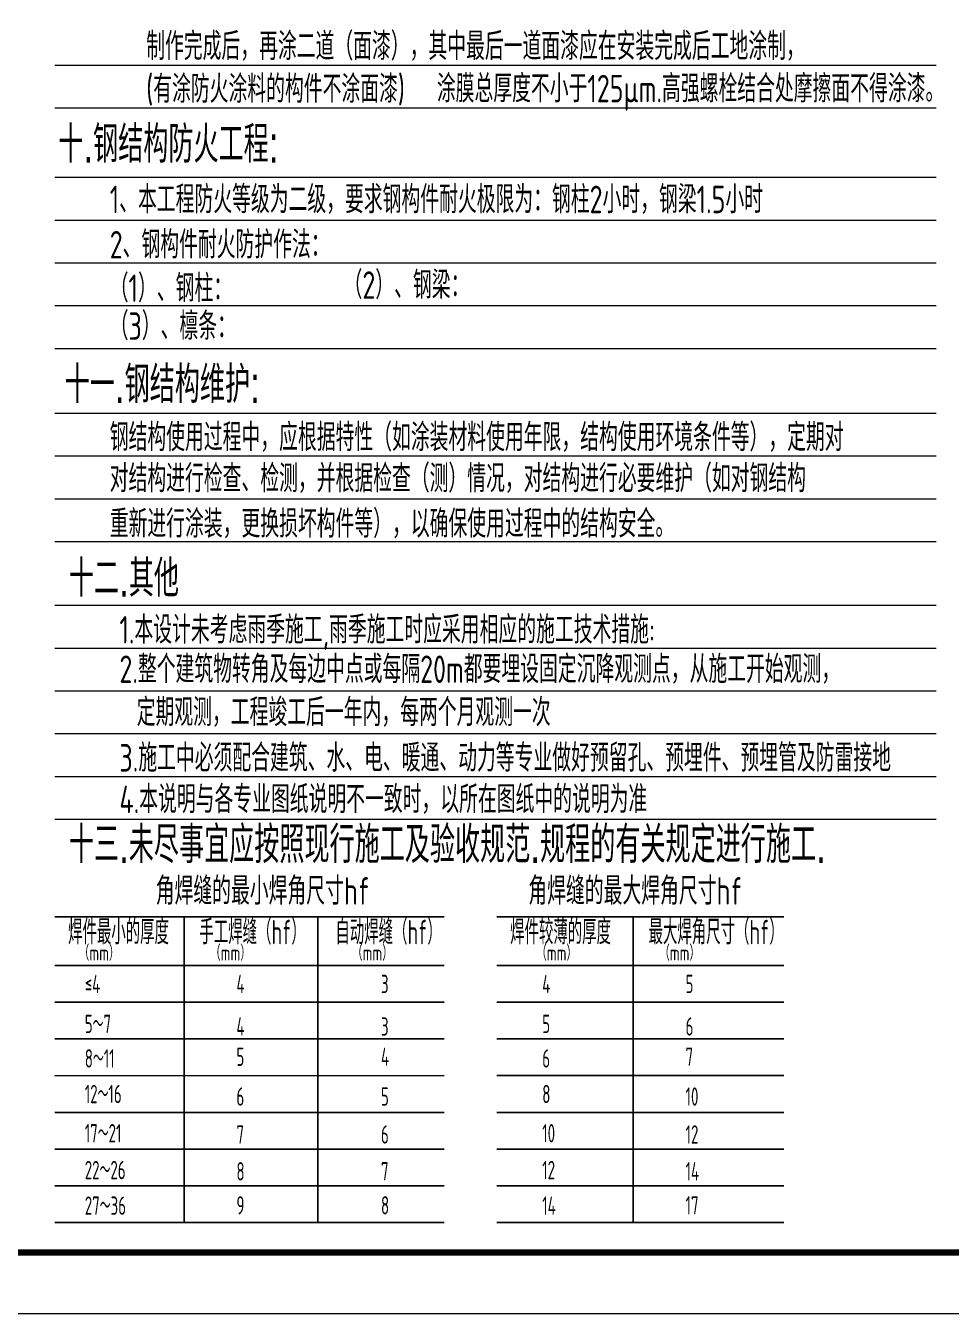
# Model space of a CAD drawing. Extents: x 287065 to 1473467, y 284802 to 344222.
# Drawn here: x 552396 to 567533, y 284812 to 305895 of the extents above; entities that cross this region are included whole.
import ezdxf

# ---------------------------------------------------------------- set-up
doc = ezdxf.new("R2010")
doc.units = 0
doc.header["$LTSCALE"] = 1000
for name, color, linetype in [('FRAME', 3, 'CONTINUOUS'), ('TEXT', 7, 'CONTINUOUS'), ('填充', 8, 'CONTINUOUS')]:
    doc.layers.add(name, color=color, linetype=linetype)
doc.styles.add('hztxt', font='tssdeng.shx', dxfattribs={"width": 0.7, "height": 10, "bigfont": 'tssdchn.shx'})
doc.styles.add('sts', font='SROMANC', dxfattribs={"width": 0.8, "bigfont": 'STS'})

# ---------------------------------------------------------------- blocks, each defined once
blk = doc.blocks.new('A$C2F0C53E4')
at = {"layer": 'FRAME'}
for points in [[(10, 42010, 20, 20, 0), (10, 10, 20, 20, 0), (59410, 10, 20, 20, 0), (59410, 42010, 20, 20, 0)], [(2510, 41010, 100, 100, 0), (2510, 1010, 100, 100, 0), (58410, 1010, 100, 100, 0), (58410, 41010, 100, 100, 0)]]:
    blk.add_lwpolyline(points, format="xyseb", close=True, dxfattribs=at)

msp = doc.modelspace()

# ---------------------------------------------------------------- linework, layer by layer
at = {"layer": 'TEXT', "color": 8, "lineweight": 15}
for p, q in [((552870.468, 305250.522), (567288.812, 305250.533)), ((552870.469, 304550.522), (567288.813, 304550.533)), ((552870.469, 304550.522), (567288.813, 304550.533)), ((552870.469, 303416.136), (567288.814, 303416.146)), ((552870.47, 302716.136), (567288.814, 302716.146)), ((552870.471, 302016.136), (567288.815, 302016.146)), ((552870.471, 301316.136), (567288.815, 301316.146)), ((552870.472, 300616.136), (567288.816, 300616.146)), ((552870.472, 299556.389), (567288.816, 299556.4)), ((552870.473, 298856.389), (567288.817, 298856.4)), ((552870.473, 298156.389), (567288.817, 298156.4)), ((552870.474, 297456.389), (567288.818, 297456.4)), ((552870.475, 296412.16), (567288.819, 296412.171)), ((552870.475, 295712.16), (567288.819, 295712.171)), ((552870.476, 295012.16), (567288.82, 295012.171)), ((552870.476, 294312.16), (567288.82, 294312.171)), ((552870.477, 293612.16), (567288.821, 293612.171)), ((552870.477, 292912.16), (567288.821, 292912.171))]:
    msp.add_line(p, q, dxfattribs=at)
at = {"layer": 'TEXT'}
for p, q in [((552872.361, 291315.395), (559237.877, 291315.4)), ((554983.888, 291315.397), (554983.892, 286315.397)), ((557174.003, 291315.398), (557174.007, 286315.398)), ((560102.655, 291315.401), (564793.37, 291315.404)), ((562330.764, 291315.402), (562330.768, 286315.402)), ((552872.361, 290515.395), (559237.877, 290515.4)), ((560102.656, 290515.401), (564793.37, 290515.404)), ((552872.362, 289915.395), (559237.878, 289915.4)), ((560102.656, 289915.401), (564793.371, 289915.404)), ((552872.362, 289315.395), (559237.878, 289315.4)), ((560102.657, 289315.401), (564793.371, 289315.404)), ((552872.362, 288715.395), (559237.879, 288715.4)), ((560102.657, 288715.401), (564793.372, 288715.404)), ((552872.363, 288115.395), (559237.879, 288115.4)), ((560102.658, 288115.401), (564793.372, 288115.404)), ((552872.363, 287515.395), (559237.879, 287515.4)), ((560102.658, 287515.401), (564793.373, 287515.404)), ((552872.364, 286915.395), (559237.88, 286915.4)), ((560102.659, 286915.401), (564793.373, 286915.404)), ((552872.364, 286315.395), (559237.88, 286315.4)), ((560102.659, 286315.401), (564793.374, 286315.404))]:
    msp.add_line(p, q, dxfattribs=at)

# ---------------------------------------------------------------- block references
at = {"layer": '填充'}
msp.add_blockref('A$C2F0C53E4', (517426.972, 284811.708), dxfattribs=at)

# ---------------------------------------------------------------- texts
at = {"layer": 'TEXT'}
for s, height, style, width, p in [('制作完成后，再涂二道（面漆），其中最后一道面漆应在安装完成后工地涂制，', 450, 'hztxt', 0.72, (554365.314, 305334.344)), ('(有涂防火涂料的构件不涂面漆)', 450, 'hztxt', 0.72, (554365.314, 304634.344)), ('十.钢结构防火工程:', 600, 'sts', 0.72, (552926.12, 303655.858)), ('1、本工程防火等级为二级，要求钢构件耐火极限为：钢柱2小时，钢梁1.5小时', 450, 'hztxt', 0.72, (553769.174, 302828.159)), ('2、钢构件耐火防护作法：', 450, 'hztxt', 0.72, (553769.174, 302087.989)), ('（2）、钢梁：', 450, 'hztxt', 0.72, (557594.53, 301427.759)), ('（1）、钢柱：', 450, 'hztxt', 0.72, (553769.175, 301375.782)), ('（3）、檩条：', 450, 'hztxt', 0.72, (553769.175, 300755.991)), ('十一.钢结构维护:', 600, 'sts', 0.72, (553031.552, 299724.073)), ('钢结构使用过程中，应根据特性（如涂装材料使用年限，结构使用环境条件等），定期对', 450, 'hztxt', 0.72, (553769.177, 298935.462)), ('对结构进行检查、检测，并根据检查（测）情况，对结构进行必要维护（如对钢结构', 450, 'hztxt', 0.72, (553769.177, 298262.822)), ('重新进行涂装，更换损坏构件等），以确保使用过程中的结构安全。', 450, 'hztxt', 0.72, (553769.178, 297520.08)), ('十二.其他', 600, 'sts', 0.72, (553100.171, 296552.128)), ('1.本设计未考虑雨季施工,雨季施工时应采用相应的施工技术措施:', 450, 'hztxt', 0.72, (553927.662, 295786.226)), ('2.整个建筑物转角及每边中点或每隔20m都要埋设固定沉降观测点，从施工开始观测，', 450, 'hztxt', 0.72, (553927.662, 295141.256)), ('定期观测，工程竣工后一年内，每两个月观测一次', 450, 'hztxt', 0.72, (554210.22, 294435.82)), ('3.施工中必须配合建筑、水、电、暖通、动力等专业做好预留孔、预埋件、预埋管及防雷接地', 450, 'hztxt', 0.72, (553927.663, 293690.073)), ('4.本说明与各专业图纸说明不一致时，以所在图纸中的说明为准', 450, 'hztxt', 0.72, (553927.664, 293011.571)), ('十三.未尽事宜应按照现行施工及验收规范.规程的有关规定进行施工.', 600, 'sts', 0.72, (553100.174, 292195.483)), ('角焊缝的最小焊角尺寸hf', 450, 'hztxt', 0.72, (554521.035, 291512.831)), ('角焊缝的最大焊角尺寸hf', 450, 'hztxt', 0.72, (560615.823, 291512.835)), ('焊件最小的厚度', 400, 'hztxt', 0.62, (553088.28, 290864.114)), ('手工焊缝（hf）', 400, 'hztxt', 0.62, (555236.248, 290864.116)), ('自动焊缝（hf）', 400, 'hztxt', 0.62, (557460.869, 290864.117)), ('焊件较薄的厚度', 400, 'hztxt', 0.62, (560318.575, 290864.12)), ('最大焊角尺寸（hf）', 400, 'hztxt', 0.62, (562583.124, 290864.121)), ('（mm）', 250, 'hztxt', 0.72, (553263.561, 290598.896)), ('（mm）', 250, 'hztxt', 0.72, (555411.529, 290598.898)), ('（mm）', 250, 'hztxt', 0.72, (557733.301, 290598.899)), ('（mm）', 250, 'hztxt', 0.72, (560746.449, 290598.902)), ('（mm）', 250, 'hztxt', 0.72, (562758.405, 290598.903)), ('≤4', 300, 'hztxt', 0.62, (553360.704, 290065.769)), ('4', 300, 'hztxt', 0.62, (555841.257, 290065.77)), ('3', 300, 'hztxt', 0.62, (558205.664, 290065.772)), ('4', 300, 'hztxt', 0.62, (560843.592, 290065.774)), ('5', 300, 'hztxt', 0.62, (563188.133, 290065.776)), ('5～7', 300, 'hztxt', 0.62, (553360.705, 289411.606)), ('5', 300, 'hztxt', 0.62, (560843.592, 289411.612)), ('4', 300, 'hztxt', 0.62, (555841.257, 289370.413)), ('3', 300, 'hztxt', 0.62, (558205.664, 289370.415)), ('6', 300, 'hztxt', 0.62, (563188.133, 289370.418)), ('8～11', 300, 'hztxt', 0.62, (553360.705, 288847.16)), ('5', 300, 'hztxt', 0.62, (555841.258, 288875.576)), ('4', 300, 'hztxt', 0.62, (558205.664, 288875.578)), ('6', 300, 'hztxt', 0.62, (560843.593, 288847.165)), ('7', 300, 'hztxt', 0.62, (563188.134, 288875.581)), ('12～16', 300, 'hztxt', 0.62, (553360.705, 288264.967)), ('6', 300, 'hztxt', 0.62, (555841.258, 288223.773)), ('5', 300, 'hztxt', 0.62, (558205.665, 288223.775)), ('8', 300, 'hztxt', 0.62, (560843.593, 288264.973)), ('10', 300, 'hztxt', 0.62, (563188.134, 288223.779)), ('17～21', 300, 'hztxt', 0.62, (553360.706, 287623.586)), ('7', 300, 'hztxt', 0.62, (555841.258, 287602.99)), ('6', 300, 'hztxt', 0.62, (558205.665, 287602.992)), ('10', 300, 'hztxt', 0.62, (560843.594, 287623.592)), ('12', 300, 'hztxt', 0.62, (563188.135, 287602.996)), ('22～26', 300, 'hztxt', 0.62, (553360.706, 287020.796)), ('8', 300, 'hztxt', 0.62, (555841.259, 287000.2)), ('7', 300, 'hztxt', 0.62, (558205.666, 287000.202)), ('12', 300, 'hztxt', 0.62, (560843.594, 287020.801)), ('14', 300, 'hztxt', 0.62, (563188.135, 287000.205)), ('27～36', 300, 'hztxt', 0.62, (553360.707, 286438.603)), ('9', 300, 'hztxt', 0.62, (555841.259, 286443.57)), ('8', 300, 'hztxt', 0.62, (558205.666, 286443.571)), ('14', 300, 'hztxt', 0.62, (560843.595, 286438.609)), ('17', 300, 'hztxt', 0.62, (563188.135, 286443.575))]:
    msp.add_text(s, height=height, rotation=0.0000426, dxfattribs=dict(at, style=style, width=width)).set_placement(p)
at = {"layer": 'TEXT', "color": 2, "style": 'hztxt', "width": 0.72}
msp.add_text('涂膜总厚度不小于125μm.高强螺栓结合处摩擦面不得涂漆。', height=450, rotation=0.0000426, dxfattribs=at).set_placement((559119.641, 304641.841))

doc.saveas('drawing.dxf')
